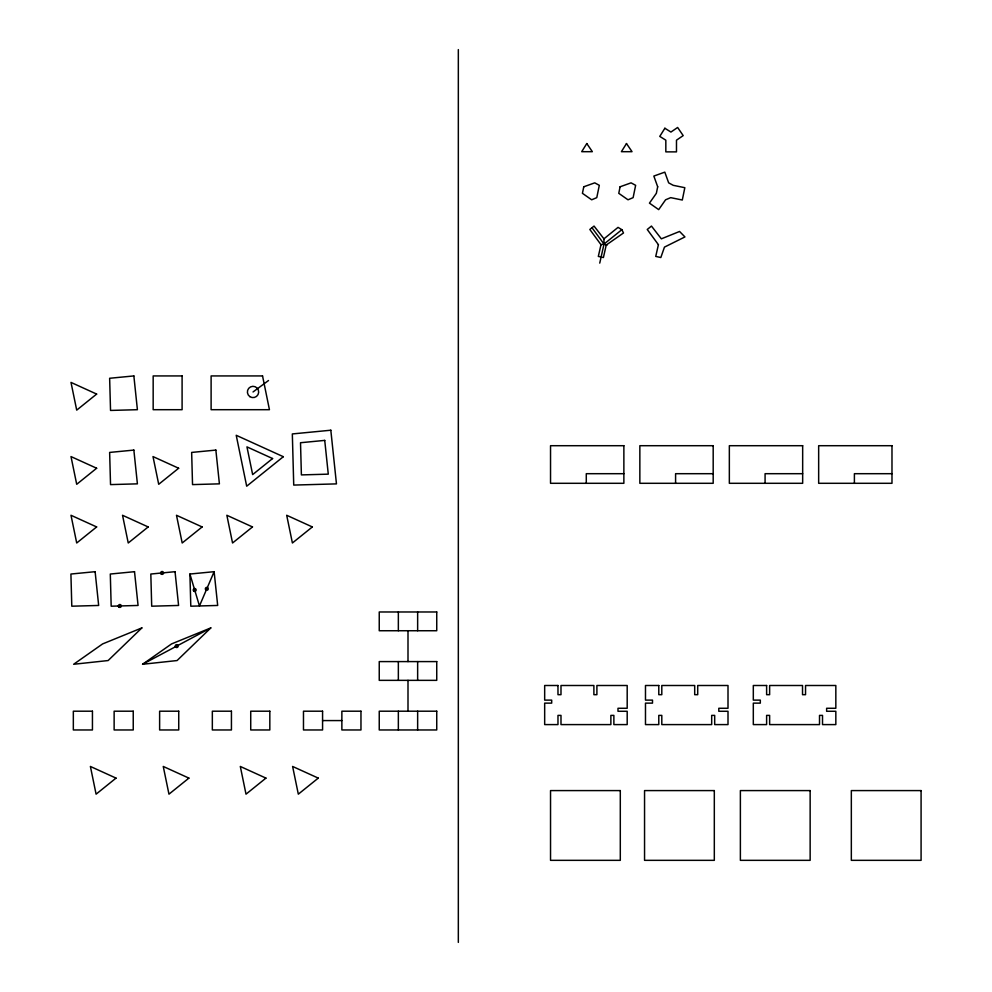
<?xml version="1.0" encoding="UTF-8"?>
<svg xmlns="http://www.w3.org/2000/svg" width="992" height="992" viewBox="0 0 992 992"><rect width="100%" height="100%" fill="white"/><g stroke="black" fill="none" stroke-linecap="round" stroke-linejoin="round"><path stroke-width="1.49" d="M599.751 263.116L604.016 244.057L603.942 238.836L594.047 226.077L589.831 229.474L601.003 244.689L598.325 256.42L603.409 257.523L606.236 245.024L623.497 232.984L621.872 229.673L618.028 227.379L603.942 238.836M214.123 571.69L199.466 605.963L189.918 574.033L214.123 571.69L217.682 605.455L190.799 606.199L189.918 574.033M210.812 627.911L177.072 660.548L142.588 664.268L171.554 643.92L210.812 627.911L142.588 664.268M621.872 229.673L604.016 244.057L601.003 244.689M253.034 391.964L268.51 380.519M623.869 473.692L586.284 473.692L586.284 483.302M713.186 473.692L675.589 473.692L675.589 483.302M802.664 473.692L765.08 473.692L765.08 483.302M891.982 473.692L854.397 473.692L854.397 483.302M322.574 720.576L341.868 720.576M606.906 245.322L604.016 244.057L592.063 227.838M458.329 49.6L458.329 942.4M417.644 611.977L417.644 630.738M417.644 661.59L417.644 680.351M417.644 711.202L417.644 729.963M407.997 630.738L407.997 661.59M407.997 680.351L407.997 711.202M398.35 611.977L398.35 630.738M398.35 661.59L398.35 680.351M398.35 711.202L398.35 729.963M583.767 186.781L582.428 193.316L591.666 199.801L596.775 197.644L599.304 185.318L594.741 182.85L583.767 186.781M620.099 186.781L618.772 193.316L627.998 199.801L633.119 197.644L635.636 185.318L631.073 182.85L620.099 186.781M657.684 186.781L656.357 193.316L649.45 203.137L658.688 209.622L665.582 199.801L670.704 197.644L682.298 200.024L684.827 187.699L673.221 185.318L668.658 182.85L664.814 172.137L653.84 176.068L657.684 186.781M658.415 244.689L655.737 256.42L660.833 257.523L664.466 247.107L684.939 236.927L679.57 231.471L661.354 238.836L651.459 226.077L647.243 229.474L658.415 244.689M586.793 143.555L581.696 151.689L592.348 151.689L586.793 143.555M626.485 143.555L621.389 151.689L632.04 151.689L626.485 143.555M664.876 128.253L659.767 136.388L665.83 140.182L665.83 151.875L676.482 151.875L676.482 140.182L683.19 135.606L677.635 127.472L670.927 132.06L664.876 128.253M141.868 627.911L108.128 660.548L73.644 664.268L102.61 643.92L141.868 627.911M96.646 394.072L76.706 410.13L71.002 382.416L96.646 394.072M96.646 468.236L76.706 484.294L71.002 456.58L96.646 468.236M96.646 526.938L76.706 542.996L71.002 515.282L96.646 526.938M178.647 468.236L158.708 484.294L153.004 456.58L178.647 468.236M148.18 526.938L128.241 542.996L122.537 515.282L148.18 526.938M272.589 458.54L252.65 474.598L246.958 446.884L272.589 458.54M283.328 456.704L246.686 486.204L236.22 435.29L283.328 456.704M202.132 526.938L182.193 542.996L176.489 515.282L202.132 526.938M252.501 526.938L232.55 542.996L226.858 515.282L252.501 526.938M312.344 526.938L292.404 542.996L286.7 515.282L312.344 526.938M116.027 778.112L96.088 794.17L90.396 766.456L116.027 778.112M188.902 778.112L168.962 794.17L163.258 766.456L188.902 778.112M265.943 778.112L246.004 794.17L240.312 766.456L265.943 778.112M318.258 778.112L298.319 794.17L292.615 766.456L318.258 778.112M133.858 375.931L109.641 378.274L110.534 410.44L137.404 409.696L133.858 375.931M330.82 430.218L292.33 433.938L293.731 485.076L336.462 483.885L330.82 430.218M133.858 450.095L109.641 452.426L110.534 484.604L137.404 483.848L133.858 450.095M215.859 450.095L191.654 452.426L192.535 484.604L219.406 483.848L215.859 450.095M324.731 440.398L300.514 442.73L301.394 474.908L328.278 474.151L324.731 440.398M95.12 571.69L70.916 574.033L71.796 606.199L98.667 605.455L95.12 571.69M134.515 571.69L110.298 574.033L111.178 606.199L138.062 605.455L134.515 571.69M175.038 571.69L150.821 574.033L151.702 606.199L178.585 605.455L175.038 571.69M182.094 375.931L153.165 375.931L153.165 409.696L182.094 409.696L182.094 375.931M262.545 375.931L211.11 375.931L211.11 409.696L269.44 409.696L262.545 375.931M623.869 445.706L550.535 445.706L550.535 483.302L623.869 483.302L623.869 445.706M713.186 445.706L639.852 445.706L639.852 483.302L713.186 483.302L713.186 445.706M802.664 445.706L729.343 445.706L729.343 483.302L802.664 483.302L802.664 445.706M891.982 445.706L818.66 445.706L818.66 483.302L891.982 483.302L891.982 445.706M436.74 611.977L379.242 611.977L379.242 630.738L436.74 630.738L436.74 611.977M436.74 661.59L379.242 661.59L379.242 680.351L436.74 680.351L436.74 661.59M557.975 685.497L544.67 685.497L544.67 700.116L551.688 700.116L551.688 703.13L544.67 703.13L544.67 724.594L557.975 724.594L557.975 715.393L560.988 715.393L560.988 724.594L610.874 724.594L610.874 715.393L613.874 715.393L613.874 724.594L627.192 724.594L627.192 711.276L617.991 711.276L617.991 708.276L627.192 708.276L627.192 685.497L596.899 685.497L596.899 694.685L593.886 694.685L593.886 685.497L560.988 685.497L560.988 694.685L557.975 694.685L557.975 685.497M658.787 685.497L645.482 685.497L645.482 700.116L652.5 700.116L652.5 703.13L645.482 703.13L645.482 724.594L658.787 724.594L658.787 715.393L661.8 715.393L661.8 724.594L711.686 724.594L711.686 715.393L714.686 715.393L714.686 724.594L728.004 724.594L728.004 711.276L718.803 711.276L718.803 708.276L728.004 708.276L728.004 685.497L697.711 685.497L697.711 694.685L694.698 694.685L694.698 685.497L661.8 685.497L661.8 694.685L658.787 694.685L658.787 685.497M766.618 685.497L753.312 685.497L753.312 700.116L760.318 700.116L760.318 703.13L753.312 703.13L753.312 724.594L766.618 724.594L766.618 715.393L769.631 715.393L769.631 724.594L819.516 724.594L819.516 715.393L822.517 715.393L822.517 724.594L835.834 724.594L835.834 711.276L826.634 711.276L826.634 708.276L835.834 708.276L835.834 685.497L805.541 685.497L805.541 694.685L802.528 694.685L802.528 685.497L769.631 685.497L769.631 694.685L766.618 694.685L766.618 685.497M92.442 711.202L73.334 711.202L73.334 729.963L92.442 729.963L92.442 711.202M133.238 711.202L114.13 711.202L114.13 729.963L133.238 729.963L133.238 711.202M178.734 711.202L159.625 711.202L159.625 729.963L178.734 729.963L178.734 711.202M231.434 711.202L212.338 711.202L212.338 729.963L231.434 729.963L231.434 711.202M269.824 711.202L250.728 711.202L250.728 729.963L269.824 729.963L269.824 711.202M322.574 711.202L303.478 711.202L303.478 729.963L322.574 729.963L322.574 711.202M360.964 711.202L341.868 711.202L341.868 729.963L360.964 729.963L360.964 711.202M436.74 711.202L379.242 711.202L379.242 729.963L436.74 729.963L436.74 711.202M620.298 790.587L550.535 790.587L550.535 860.337L620.298 860.337L620.298 790.587M714.314 790.587L644.552 790.587L644.552 860.337L714.314 860.337L714.314 790.587M810.142 790.587L740.379 790.587L740.379 860.337L810.142 860.337L810.142 790.587M921.084 790.587L851.334 790.587L851.334 860.337L921.084 860.337L921.084 790.587M249.872 396.639A5.642 5.642 0 0 0 258.664 392.361A5.642 5.642 0 0 0 250.567 386.892A5.642 5.642 0 0 0 249.872 396.639M206.026 590.042A1.438 1.438 0 0 0 208.233 588.876A1.438 1.438 0 0 0 206.125 587.549A1.438 1.438 0 0 0 206.026 590.042M193.924 591.207A1.438 1.438 0 0 0 196.131 590.054A1.438 1.438 0 0 0 194.023 588.715A1.438 1.438 0 0 0 193.924 591.207M119.077 607.178A1.438 1.438 0 0 0 121.284 606.013A1.438 1.438 0 0 0 119.176 604.686A1.438 1.438 0 0 0 119.077 607.178M161.349 574.157A1.438 1.438 0 0 0 163.556 572.992A1.438 1.438 0 0 0 161.448 571.665A1.438 1.438 0 0 0 161.349 574.157M175.931 647.305A1.438 1.438 0 0 0 178.138 646.152A1.438 1.438 0 0 0 176.03 644.812A1.438 1.438 0 0 0 175.931 647.305"/></g></svg>
